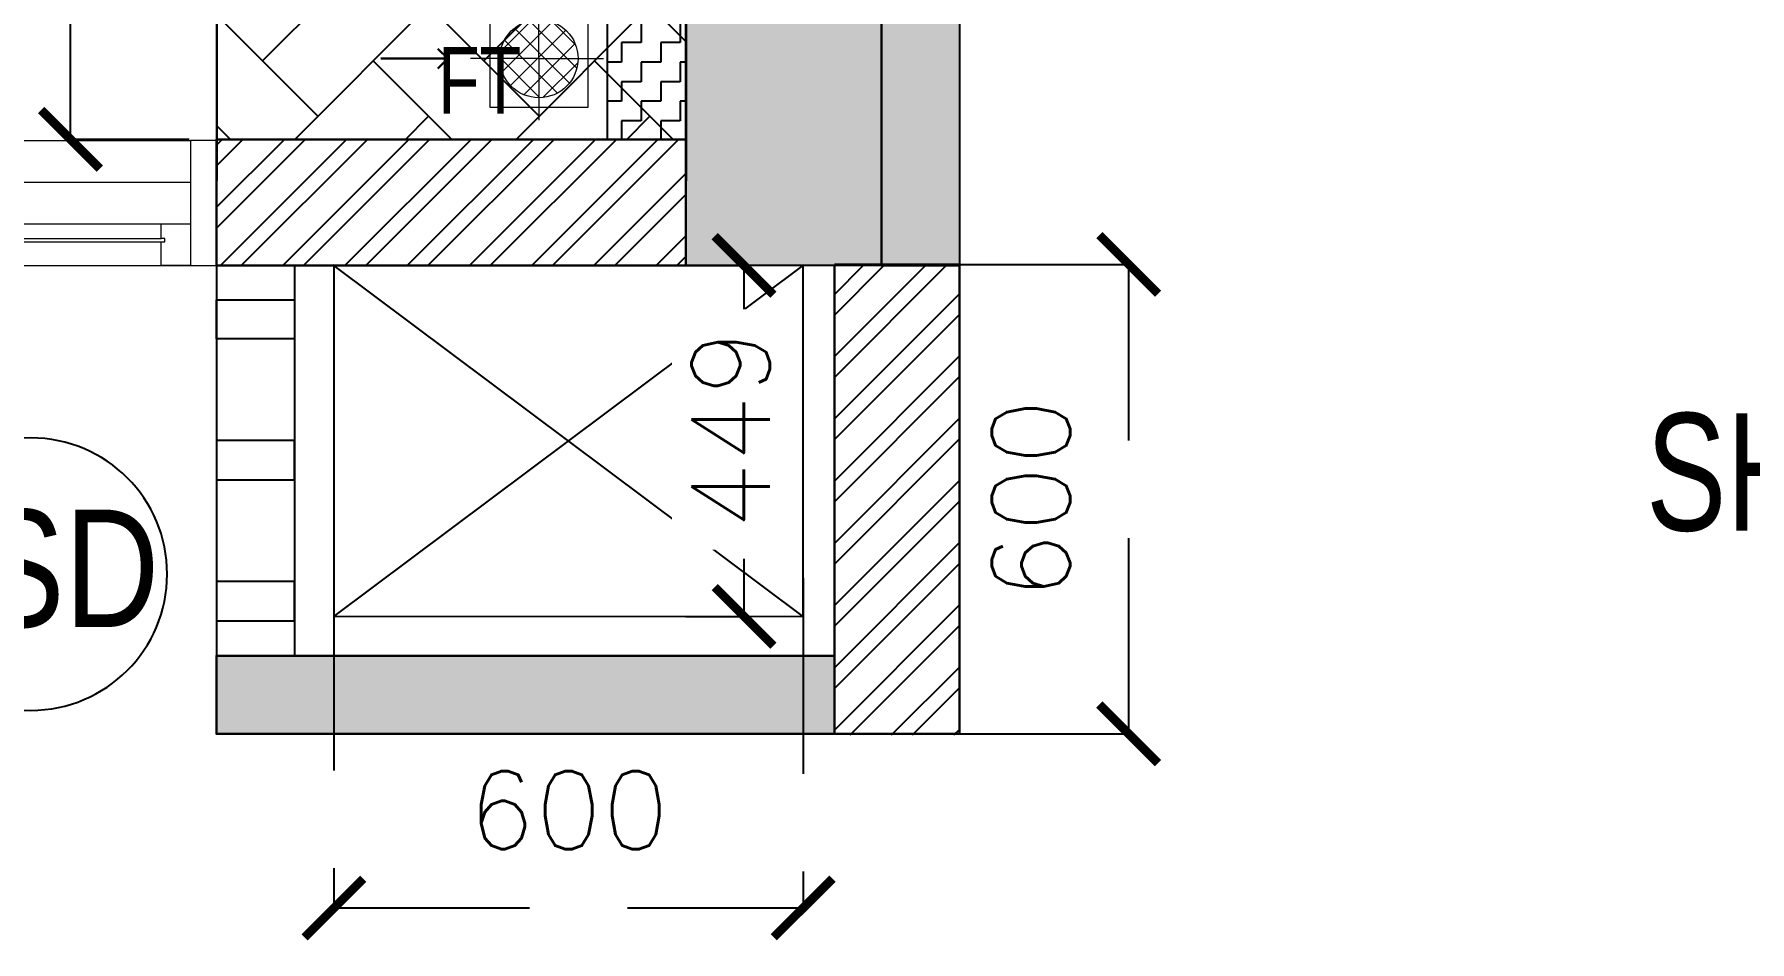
# Model space of a CAD drawing. Header units: millimetres. Extents: x 1180970 to 1231451, y -5737889 to -5695638.
# Drawn here: x 1195850 to 1198042, y -5720474 to -5719314 of the extents above; entities that cross this region are included whole.
import ezdxf
from ezdxf.enums import TextEntityAlignment as Align

# ---------------------------------------------------------------- set-up
doc = ezdxf.new("R2010")
doc.units = ezdxf.units.MM
doc.header["$LTSCALE"] = 1000
doc.header["$MEASUREMENT"] = 0
for name, pattern in [('3BHK-A$1$AUDIT_D_120904163729-0', [0]), ('AUDIT_D_120904163729-0', [0]), ('T8(T9 IS SIMILAR) - GROUND FLOOR - DIMENSION & TEXTING$0$HIDDEN', [0.375, 0.25, -0.125])]:
    doc.linetypes.add(name, pattern=pattern)
doc.layers.get('0').update_dxf_attribs({"linetype": 'AUDIT_D_120904163729-0'})
for name, color, linetype in [('3BHK-A$0$$0$A-SERVICES CUTOUT', 8, 'Continuous'), ('3BHK-A$0$LEDGE WALL', 5, 'Continuous'), ('3BHK-A$1$$1$A-Elev Feature-Chajja', 13, 'Continuous'), ('3BHK-A$1$$1$CUT-OUT', 49, 'Continuous'), ('3BHK-A$1$A-DECK SUNK 125', 8, 'Continuous'), ('3BHK-A$1$A-HATCH -160', 251, '3BHK-A$1$AUDIT_D_120904163729-0'), ('T8(T9 IS SIMILAR) - GROUND FLOOR - DIMENSION & TEXTING$0$A-DIMENSIONS', 2, 'T8(T9 IS SIMILAR) - GROUND FLOOR - DIMENSION & TEXTING$0$HIDDEN'), ('T8(T9 IS SIMILAR) - GROUND FLOOR - DIMENSION & TEXTING$0$a-window-no', 125, 'Continuous'), ('T8_REFUGE COLUMNS$0$A-RCC COLS', 3, 'Continuous'), ('T8_REFUGE COLUMNS$0$A-SHEAR WALL THICKENING', 3, 'Continuous')]:
    doc.layers.add(name, color=color, linetype=linetype)
for name, color, linetype, lineweight in [('3BHK-A$1$$0$Window', 4, 'Continuous', 20), ('3BHK-A$1$$1$A-WALL- 160', 6, 'Continuous', 30), ('3BHK-A$2$a-TOI-fixtures', 251, 'Continuous', 0), ('3BHK-A$2$A-WALL- 160', 6, 'Continuous', 30), ('T8 - GROUND FLOOR CORE$0$a-Text', 4, 'Continuous', 0), ('T8(T9 IS SIMILAR) - GROUND FLOOR - DIMENSION & TEXTING$0$R0-18-10-2014-T1-1st Podium Floor Plan$0$Text', 2, 'Continuous', 0), ('T8(T9 IS SIMILAR) - GROUND FLOOR$0$D&W', 8, 'Continuous', 25)]:
    doc.layers.add(name, color=color, linetype=linetype, lineweight=lineweight)
doc.layers.add('T8_REFUGE COLUMNS$0$COL-HATCH', color=7, linetype='Continuous', lineweight=25, true_color=0xa3a3a3)
doc.styles.add('3BHK-A$1$Romans 1', font='romans.shx', dxfattribs={"height": 100})
doc.styles.add('T8 - GROUND FLOOR CORE$0$ARIAL ARROW', font='swisscl.ttf')
doc.styles.add('T8(T9 IS SIMILAR) - GROUND FLOOR - DIMENSION & TEXTING$0$ARIAL ARROW', font='swisscl.ttf')
doc.styles.add('T8(T9 IS SIMILAR) - GROUND FLOOR - DIMENSION & TEXTING$0$LODHA STANDERD', font='sanss___.ttf')
doc.styles.add('T8(T9 IS SIMILAR) - GROUND FLOOR - DIMENSION & TEXTING$0$Romans 1', font='romans.shx', dxfattribs={"height": 100})
doc.dimstyles.new('3BHK-A$1$ALPINE S', dxfattribs={"dimscale": 0, "dimtxt": 100, "dimasz": 75, "dimexe": 0, "dimexo": 0, "dimgap": 75, "dimtad": 1, "dimdec": 0, "dimzin": 0, "dimdsep": 46, "dimtxsty": '3BHK-A$1$Romans 1', "dimblk": '3BHK-A$1$_ArchTick', "dimcen": 0.09, "dimclrd": 256, "dimclre": 256, "dimclrt": 7, "dimadec": 0, "dimazin": 0, "dimtfac": 1, "dimtdec": 0, "dimtofl": 0, "dimtmove": 1, "dimatfit": 0, "dimldrblk": '3BHK-A$1$_Open90', "dimfxl": 1, "dimtolj": 1, "dimtzin": 0, "dimarcsym": 0})
doc.dimstyles.new('T8(T9 IS SIMILAR) - GROUND FLOOR - DIMENSION & TEXTING$0$ALPINE S', dxfattribs={"dimscale": 0, "dimtxt": 100, "dimasz": 75, "dimexe": 0, "dimexo": 0, "dimgap": 75, "dimtad": 1, "dimdec": 0, "dimzin": 0, "dimdsep": 46, "dimtxsty": 'T8(T9 IS SIMILAR) - GROUND FLOOR - DIMENSION & TEXTING$0$Romans 1', "dimblk": 'T8(T9 IS SIMILAR) - GROUND FLOOR - DIMENSION & TEXTING$0$_ArchTick', "dimcen": 0.09, "dimclrd": 256, "dimclre": 256, "dimclrt": 7, "dimadec": 0, "dimazin": 0, "dimtfac": 1, "dimtdec": 0, "dimtofl": 0, "dimtmove": 1, "dimatfit": 0, "dimldrblk": 'T8(T9 IS SIMILAR) - GROUND FLOOR - DIMENSION & TEXTING$0$_Open90', "dimfxl": 1, "dimtolj": 1, "dimtzin": 0, "dimarcsym": 0})

# ---------------------------------------------------------------- blocks, each defined once
blk = doc.blocks.new('3BHK-A$1$$0$1500')
at = {"layer": '3BHK-A$1$$0$Window', "color": 1, "lineweight": 13}
for p, q in [((1150276.5, -5694418.8), (1148842.5, -5694418.8)), ((1149307.5, -5694418.8), (1148880, -5694418.8)), ((1149307.5, -5694472.1), (1148880, -5694472.1)), ((1149773.7, -5694472.1), (1149345, -5694472.1)), ((1149811.2, -5694472.1), (1150276.5, -5694472.1)), ((1149307.5, -5694525.5), (1148842.5, -5694525.5)), ((1149773.7, -5694525.5), (1149345, -5694525.5)), ((1150239, -5694525.5), (1149811.2, -5694525.5)), ((1149773.7, -5694578.8), (1148842.5, -5694578.8)), ((1150239, -5694578.8), (1149811.2, -5694578.8))]:
    blk.add_line(p, q, dxfattribs=at)
at = {"layer": '3BHK-A$1$$0$Window', "color": 5, "lineweight": 13}
for p, q in [((1149307.5, -5694449.1), (1148880, -5694449.1)), ((1149307.5, -5694453.6), (1148880, -5694453.6)), ((1149773.7, -5694490.7), (1149345, -5694490.7)), ((1149773.7, -5694506.9), (1149345, -5694506.9)), ((1150239, -5694544.1), (1149811.2, -5694544.1)), ((1150239, -5694560.2), (1149811.2, -5694560.2))]:
    blk.add_line(p, q, dxfattribs=at)
at = {"layer": '3BHK-A$1$$0$Window', "color": 4, "lineweight": 13}
for points in [[(1148842.5, -5694418.8), (1148809.5, -5694418.8), (1148809.5, -5694578.8), (1148842.5, -5694578.8)], [(1148880, -5694453.6), (1148880, -5694472.1), (1148842.5, -5694472.1), (1148842.5, -5694418.8), (1148880, -5694418.8), (1148880, -5694449.1), (1148875.5, -5694449.1), (1148875.5, -5694453.6)], [(1149307.5, -5694453.6), (1149307.5, -5694472.1), (1149345, -5694472.1), (1149345, -5694418.8), (1149307.5, -5694418.8), (1149307.5, -5694449.1), (1149312, -5694449.1), (1149312, -5694453.6)], [(1150309.5, -5694418.8), (1150276.5, -5694418.8), (1150276.5, -5694578.8), (1150309.5, -5694578.8)], [(1149345, -5694506.9), (1149345, -5694525.5), (1149307.5, -5694525.5), (1149307.5, -5694472.1), (1149345, -5694472.1), (1149345, -5694490.7), (1149340.5, -5694490.7), (1149340.5, -5694506.9)], [(1149773.7, -5694506.9), (1149773.7, -5694525.5), (1149811.2, -5694525.5), (1149811.2, -5694472.1), (1149773.7, -5694472.1), (1149773.7, -5694490.7), (1149778.2, -5694490.7), (1149778.2, -5694506.9)], [(1149811.2, -5694560.2), (1149811.2, -5694578.8), (1149773.7, -5694578.8), (1149773.7, -5694525.5), (1149811.2, -5694525.5), (1149811.2, -5694544.1), (1149806.7, -5694544.1), (1149806.7, -5694560.2)], [(1150239, -5694560.2), (1150239, -5694578.8), (1150276.5, -5694578.8), (1150276.5, -5694525.5), (1150239, -5694525.5), (1150239, -5694544.1), (1150243.5, -5694544.1), (1150243.5, -5694560.2)]]:
    blk.add_lwpolyline(points, close=True, dxfattribs=at)
blk = doc.blocks.new('3BHK-A$1$_ArchTick')
at = {"color": 0, "linetype": 'ByBlock', "const_width": 0.15}
blk.add_lwpolyline([(-0.5, -0.5), (0.5, 0.5)], dxfattribs=at)
blk = doc.blocks.new('3BHK-A$1$_Open90')
at = {"color": 0, "linetype": 'ByBlock', "lineweight": -2}
for p, q in [((0, 0), (-1, 0)), ((-0.5, 0.5), (0, 0)), ((0, 0), (-0.5, -0.5))]:
    blk.add_line(p, q, dxfattribs=at)
blk = doc.blocks.new('T8_REFUGE COLUMNS$0$A$C277F3394')
at = {"layer": 'T8_REFUGE COLUMNS$0$A-SHEAR WALL THICKENING', "linetype": 'ByBlock', "true_color": 0xa3a3a3}
h = blk.add_hatch(color=253, dxfattribs=at)
h.dxf.hatch_style = 1
h.paths.add_polyline_path([(-8060.3, -385.5), (-8160.2, -385.5), (-8160.2, 90.8), (-8060.3, 90.8)])
at = {"layer": 'T8_REFUGE COLUMNS$0$A-SHEAR WALL THICKENING', "linetype": 'ByBlock'}
blk.add_lwpolyline([(-8060.3, -385.5), (-8160.2, -385.5), (-8160.2, 90.8), (-8060.3, 90.8)], close=True, dxfattribs=at)
blk = doc.blocks.new('T8_REFUGE COLUMNS$0$A$C46A13422')
at = {"layer": 'T8_REFUGE COLUMNS$0$A-SHEAR WALL THICKENING', "linetype": 'ByBlock'}
blk.add_blockref('T8_REFUGE COLUMNS$0$A$C277F3394', (-5609.8, -7500), dxfattribs=at)
blk = doc.blocks.new('T8_REFUGE COLUMNS')
at = {"layer": 'T8_REFUGE COLUMNS$0$COL-HATCH', "linetype": 'ByBlock'}
h = blk.add_hatch(color=256, dxfattribs=at)
h.dxf.hatch_style = 1
h.paths.add_polyline_path([(1196682.1, -5715374.9), (1196932.1, -5715374.9), (1196932.1, -5719609.9), (1196682.1, -5719609.9)])
at = {"layer": 'T8_REFUGE COLUMNS$0$A-RCC COLS', "linetype": 'ByBlock'}
blk.add_lwpolyline([(1196682.1, -5715374.9), (1196932.1, -5715374.9), (1196932.1, -5719609.9), (1196682.1, -5719609.9)], close=True, dxfattribs=at)
blk.add_blockref('T8_REFUGE COLUMNS$0$A$C46A13422', (1210702.1, -5711724.9), dxfattribs=at)
blk = doc.blocks.new('T8 - GROUND FLOOR CORE')
at = {"layer": 'T8 - GROUND FLOOR CORE$0$a-Text', "linetype": 'ByBlock', "insert": (1198208.3, -5719950.7), "char_height": 150, "width": 3499.366, "attachment_point": 9, "style": 'T8 - GROUND FLOOR CORE$0$ARIAL ARROW'}
blk.add_mtext('SH5', dxfattribs=at)
blk = doc.blocks.new('T8(T9 IS SIMILAR) - GROUND FLOOR - DIMENSION & TEXTING$0$_ArchTick')
at = {"color": 0, "linetype": 'ByBlock', "const_width": 0.15}
blk.add_lwpolyline([(-0.5, -0.5), (0.5, 0.5)], dxfattribs=at)
blk = doc.blocks.new('*D532')
at = {"layer": 'T8(T9 IS SIMILAR) - GROUND FLOOR - DIMENSION & TEXTING$0$A-DIMENSIONS', "linetype": 'T8(T9 IS SIMILAR) - GROUND FLOOR - DIMENSION & TEXTING$0$HIDDEN', "lineweight": -2, "transparency": 16777216}
for p, q in [((1196046.5, -5715473.9), (1195895.8, -5715473.9)), ((1196047.4, -5719448.6), (1195895.8, -5719448.6))]:
    blk.add_line(p, q, dxfattribs=at)
at = {"layer": 'T8(T9 IS SIMILAR) - GROUND FLOOR - DIMENSION & TEXTING$0$A-DIMENSIONS', "lineweight": -2, "transparency": 16777216}
blk.add_line((1195895.8, -5719448.6), (1195895.8, -5715473.9), dxfattribs=at)
at = {"layer": 'T8(T9 IS SIMILAR) - GROUND FLOOR - DIMENSION & TEXTING$0$A-DIMENSIONS', "linetype": 'ByBlock', "lineweight": -2, "transparency": 16777216, "xscale": 75, "yscale": 75, "zscale": 75}
for p, rotation in [((1195895.8, -5715473.9), 90), ((1195895.8, -5719448.6), 270)]:
    blk.add_blockref('T8(T9 IS SIMILAR) - GROUND FLOOR - DIMENSION & TEXTING$0$_ArchTick', p, dxfattribs=dict(at, rotation=rotation))
at = {"layer": 'T8(T9 IS SIMILAR) - GROUND FLOOR - DIMENSION & TEXTING$0$A-DIMENSIONS', "color": 7, "linetype": 'ByBlock', "transparency": 16777216, "insert": (1195770.8, -5717461.2), "char_height": 100, "attachment_point": 5, "rotation": 90, "style": 'T8(T9 IS SIMILAR) - GROUND FLOOR - DIMENSION & TEXTING$0$Romans 1'}
blk.add_mtext('\\A1;3975', dxfattribs=at)
blk = doc.blocks.new('T8(T9 IS SIMILAR) - GROUND FLOOR - DIMENSION & TEXTING$0$_Open90')
at = {"color": 0, "linetype": 'ByBlock', "lineweight": -2}
for p, q in [((-0.5, 0.5), (0, 0)), ((0, 0), (-1, 0)), ((0, 0), (-0.5, -0.5))]:
    blk.add_line(p, q, dxfattribs=at)
blk = doc.blocks.new('*D416')
at = {"layer": 'T8(T9 IS SIMILAR) - GROUND FLOOR - DIMENSION & TEXTING$0$A-DIMENSIONS', "linetype": 'T8(T9 IS SIMILAR) - GROUND FLOOR - DIMENSION & TEXTING$0$HIDDEN', "lineweight": -2, "transparency": 16777216}
for p, q in [((1196083.3, -5719501.3), (1196083.3, -5719248.3)), ((1196683.1, -5719501.4), (1196683.1, -5719248.3))]:
    blk.add_line(p, q, dxfattribs=at)
at = {"layer": 'T8(T9 IS SIMILAR) - GROUND FLOOR - DIMENSION & TEXTING$0$A-DIMENSIONS', "lineweight": -2, "transparency": 16777216}
blk.add_line((1196683.1, -5719248.3), (1196083.3, -5719248.3), dxfattribs=at)
at = {"layer": 'T8(T9 IS SIMILAR) - GROUND FLOOR - DIMENSION & TEXTING$0$A-DIMENSIONS', "linetype": 'ByBlock', "lineweight": -2, "transparency": 16777216, "xscale": 75, "yscale": 75, "zscale": 75, "rotation": 180}
blk.add_blockref('T8(T9 IS SIMILAR) - GROUND FLOOR - DIMENSION & TEXTING$0$_ArchTick', (1196083.3, -5719248.3), dxfattribs=at)
at = {"layer": 'T8(T9 IS SIMILAR) - GROUND FLOOR - DIMENSION & TEXTING$0$A-DIMENSIONS', "linetype": 'ByBlock', "lineweight": -2, "transparency": 16777216, "xscale": 75, "yscale": 75, "zscale": 75}
blk.add_blockref('T8(T9 IS SIMILAR) - GROUND FLOOR - DIMENSION & TEXTING$0$_ArchTick', (1196683.1, -5719248.3), dxfattribs=at)
at = {"layer": 'T8(T9 IS SIMILAR) - GROUND FLOOR - DIMENSION & TEXTING$0$A-DIMENSIONS', "color": 7, "linetype": 'ByBlock', "transparency": 16777216, "insert": (1196383.2, -5719123.3), "char_height": 100, "attachment_point": 5, "style": 'T8(T9 IS SIMILAR) - GROUND FLOOR - DIMENSION & TEXTING$0$Romans 1'}
blk.add_mtext('\\A1;600', dxfattribs=at)
blk = doc.blocks.new('*D418')
at = {"layer": 'T8(T9 IS SIMILAR) - GROUND FLOOR - DIMENSION & TEXTING$0$A-DIMENSIONS', "linetype": 'T8(T9 IS SIMILAR) - GROUND FLOOR - DIMENSION & TEXTING$0$HIDDEN', "lineweight": -2, "transparency": 16777216}
for p, q in [((1196682.2, -5719609.7), (1196756.4, -5719609.7)), ((1196682.3, -5720058.3), (1196756.4, -5720058.3))]:
    blk.add_line(p, q, dxfattribs=at)
at = {"layer": 'T8(T9 IS SIMILAR) - GROUND FLOOR - DIMENSION & TEXTING$0$A-DIMENSIONS', "lineweight": -2, "transparency": 16777216}
blk.add_line((1196756.4, -5719609.7), (1196756.4, -5720058.3), dxfattribs=at)
at = {"layer": 'T8(T9 IS SIMILAR) - GROUND FLOOR - DIMENSION & TEXTING$0$A-DIMENSIONS', "linetype": 'ByBlock', "lineweight": -2, "transparency": 16777216, "xscale": 75, "yscale": 75, "zscale": 75}
for p, rotation in [((1196756.4, -5719609.7), 90), ((1196756.4, -5720058.3), 270)]:
    blk.add_blockref('T8(T9 IS SIMILAR) - GROUND FLOOR - DIMENSION & TEXTING$0$_ArchTick', p, dxfattribs=dict(at, rotation=rotation))
at = {"layer": 'T8(T9 IS SIMILAR) - GROUND FLOOR - DIMENSION & TEXTING$0$A-DIMENSIONS', "color": 7, "linetype": 'ByBlock', "transparency": 16777216, "insert": (1196739.5, -5719819.3), "char_height": 100, "attachment_point": 5, "rotation": 90, "style": 'T8(T9 IS SIMILAR) - GROUND FLOOR - DIMENSION & TEXTING$0$Romans 1', "bg_fill": 3, "box_fill_scale": 1.25, "bg_fill_color": 256, "bg_fill_true_color": 13158600, "bg_fill_transparency": 0}
blk.add_mtext('\\A1;449', dxfattribs=at)
blk = doc.blocks.new('*D419')
at = {"layer": 'T8(T9 IS SIMILAR) - GROUND FLOOR - DIMENSION & TEXTING$0$A-DIMENSIONS', "linetype": 'T8(T9 IS SIMILAR) - GROUND FLOOR - DIMENSION & TEXTING$0$HIDDEN', "lineweight": -2, "transparency": 16777216}
for p, q in [((1196232.4, -5720005.2), (1196232.4, -5720431)), ((1196832, -5720009.4), (1196832, -5720431))]:
    blk.add_line(p, q, dxfattribs=at)
at = {"layer": 'T8(T9 IS SIMILAR) - GROUND FLOOR - DIMENSION & TEXTING$0$A-DIMENSIONS', "lineweight": -2, "transparency": 16777216}
blk.add_line((1196232.4, -5720431), (1196832, -5720431), dxfattribs=at)
at = {"layer": 'T8(T9 IS SIMILAR) - GROUND FLOOR - DIMENSION & TEXTING$0$A-DIMENSIONS', "linetype": 'ByBlock', "lineweight": -2, "transparency": 16777216, "xscale": 75, "yscale": 75, "zscale": 75, "rotation": 180}
blk.add_blockref('T8(T9 IS SIMILAR) - GROUND FLOOR - DIMENSION & TEXTING$0$_ArchTick', (1196232.4, -5720431), dxfattribs=at)
at = {"layer": 'T8(T9 IS SIMILAR) - GROUND FLOOR - DIMENSION & TEXTING$0$A-DIMENSIONS', "linetype": 'ByBlock', "lineweight": -2, "transparency": 16777216, "xscale": 75, "yscale": 75, "zscale": 75}
blk.add_blockref('T8(T9 IS SIMILAR) - GROUND FLOOR - DIMENSION & TEXTING$0$_ArchTick', (1196832, -5720431), dxfattribs=at)
at = {"layer": 'T8(T9 IS SIMILAR) - GROUND FLOOR - DIMENSION & TEXTING$0$A-DIMENSIONS', "color": 7, "linetype": 'ByBlock', "transparency": 16777216, "insert": (1196532.2, -5720306), "char_height": 100, "attachment_point": 5, "style": 'T8(T9 IS SIMILAR) - GROUND FLOOR - DIMENSION & TEXTING$0$Romans 1', "bg_fill": 3, "box_fill_scale": 1.25, "bg_fill_color": 256, "bg_fill_true_color": 13158600, "bg_fill_transparency": 0}
blk.add_mtext('\\A1;600', dxfattribs=at)
blk = doc.blocks.new('*D420')
at = {"layer": 'T8(T9 IS SIMILAR) - GROUND FLOOR - DIMENSION & TEXTING$0$A-DIMENSIONS', "linetype": 'T8(T9 IS SIMILAR) - GROUND FLOOR - DIMENSION & TEXTING$0$HIDDEN', "lineweight": -2, "transparency": 16777216}
for p, q in [((1197032, -5719608.5), (1197248.1, -5719608.5)), ((1197032, -5720208.5), (1197248.1, -5720208.5))]:
    blk.add_line(p, q, dxfattribs=at)
at = {"layer": 'T8(T9 IS SIMILAR) - GROUND FLOOR - DIMENSION & TEXTING$0$A-DIMENSIONS', "lineweight": -2, "transparency": 16777216}
blk.add_line((1197248.1, -5720208.5), (1197248.1, -5719608.5), dxfattribs=at)
at = {"layer": 'T8(T9 IS SIMILAR) - GROUND FLOOR - DIMENSION & TEXTING$0$A-DIMENSIONS', "linetype": 'ByBlock', "lineweight": -2, "transparency": 16777216, "xscale": 75, "yscale": 75, "zscale": 75}
for p, rotation in [((1197248.1, -5719608.5), 90), ((1197248.1, -5720208.5), 270)]:
    blk.add_blockref('T8(T9 IS SIMILAR) - GROUND FLOOR - DIMENSION & TEXTING$0$_ArchTick', p, dxfattribs=dict(at, rotation=rotation))
at = {"layer": 'T8(T9 IS SIMILAR) - GROUND FLOOR - DIMENSION & TEXTING$0$A-DIMENSIONS', "color": 7, "linetype": 'ByBlock', "transparency": 16777216, "insert": (1197123.1, -5719908.5), "char_height": 100, "attachment_point": 5, "rotation": 90, "style": 'T8(T9 IS SIMILAR) - GROUND FLOOR - DIMENSION & TEXTING$0$Romans 1'}
blk.add_mtext('\\A1;600', dxfattribs=at)
blk = doc.blocks.new('T8(T9 IS SIMILAR) - GROUND FLOOR - DIMENSION & TEXTING$0$WINDOW TAG')
at = {"layer": 'T8(T9 IS SIMILAR) - GROUND FLOOR - DIMENSION & TEXTING$0$a-window-no'}
blk.add_circle((0, 0), 174.1, dxfattribs=at)
at = {"layer": 'T8(T9 IS SIMILAR) - GROUND FLOOR - DIMENSION & TEXTING$0$a-window-no', "style": 'T8(T9 IS SIMILAR) - GROUND FLOOR - DIMENSION & TEXTING$0$LODHA STANDERD'}
blk.add_attdef('WINDOW', text='', height=150, dxfattribs=at).set_placement((11.3, 2.8), align=Align.MIDDLE_CENTER)
blk = doc.blocks.new('3BHK-A$1$A$C1DA736AB')
at = {"layer": '3BHK-A$2$a-TOI-fixtures', "linetype": 'ByBlock'}
for points in [[(117, 0.4, 0), (202.3, 0.4, 0)], [(81.7, -82.8, 0), (158.2, -159.9, 0)], [(0.4, -117, 0), (0.4, -202.3, 0)]]:
    blk.add_leader(points, dimstyle='3BHK-A$1$ALPINE S', override={"dimscale": 1, "dimasz": 25, "dimtad": 0, "dimfxl": 5, "dimtfill": 1, "dimarcsym": 1}, dxfattribs=at)
blk = doc.blocks.new('3BHK-A$1$Type-A-First Floor Plan-bottom-up$0$FLOOR TRAP-flat-6')
at = {"layer": '3BHK-A$2$a-TOI-fixtures'}
h = blk.add_hatch(dxfattribs=at)
h.set_pattern_fill('ACET-2D-_USER', color=256, scale=20, angle=45, style=0, double=1, pattern_type=0)
h.set_pattern_definition([(45, (-789896.981, 5385770.066), (-14.142135624, 14.142135624), []), (135, (-789896.981, 5385770.066), (-14.142135624, -14.142135624), [])])
edge = h.paths.add_edge_path()
edge.add_arc((150, 150), 50, 0, 360)
for q in [(150, 228.6), (67.6, 150), (237.4, 150), (150, 63.6)]:
    blk.add_line((150, 150), q, dxfattribs=at)
blk.add_lwpolyline([(87.5, 212.5), (212.5, 212.5), (212.5, 87.5), (87.5, 87.5)], close=True, dxfattribs=at)
blk.add_circle((150, 150), 50, dxfattribs=at)
at = {"layer": '3BHK-A$2$A-WALL- 160', "linetype": 'ByBlock'}
blk.add_blockref('3BHK-A$1$A$C1DA736AB', (149.6, 149.6, 0), dxfattribs=at)
blk = doc.blocks.new('3BHK-A')
at = {"layer": '3BHK-A$0$LEDGE WALL', "linetype": 'ByBlock'}
h = blk.add_hatch(dxfattribs=at)
h.set_pattern_fill('ZIGZAG', color=8, scale=200, angle=180)
h.set_pattern_definition([(180, (1e-08, 0), (-25, -25), [25, -25]), (270, (-25, 0), (25, -25), [25, -25])])
h.paths.add_polyline_path([(1196582.1, -5718598.7), (1196682.3, -5718598.7), (1196682.3, -5719448.8), (1196582.1, -5719448.8)])
at = {"layer": '3BHK-A$1$A-DECK SUNK 125'}
h = blk.add_hatch(dxfattribs=at)
h.set_pattern_fill('AR-HBONE', color=256, scale=25)
h.set_pattern_definition([(45, (-0.65, 1286.84), (1e-14, 141.4213562), [300, -100]), (135, (70.06, 1357.55), (1e-14, 141.4213562), [300, -100])])
h.paths.add_polyline_path([(1196082.2, -5717635.9), (1196082.2, -5719448.6), (1196682.2, -5719448.7), (1196682.2, -5717635.9)])
at = {"layer": '3BHK-A$1$A-HATCH -160', "linetype": 'ByBlock'}
h = blk.add_hatch(dxfattribs=at)
h.set_pattern_fill('ZIGZAG', color=256, scale=250)
h.set_pattern_definition([(9e-15, (1e-08, 0), (31.25, 31.25), [31.25, -31.25]), (90, (31.25, 0), (-31.25, 31.25), [31.25, -31.25])])
h.paths.add_polyline_path([(1185182.8, -5714749.5), (1186532.7, -5714749.5), (1186532.7, -5714149.5), (1186632.7, -5714149.5), (1186632.7, -5714749.5), (1188712.7, -5714749.5), (1188712.7, -5714049.5), (1189032.5, -5714049.5), (1189032.5, -5714149.5), (1188812.7, -5714149.5), (1188812.7, -5715449.5), (1189032.5, -5715449.5), (1189032.5, -5715549.5), (1188712.7, -5715549.5), (1188712.7, -5714849.5), (1186632.7, -5714849.5), (1186632.7, -5715664.5), (1186532.7, -5715664.5), (1186532.7, -5714849.5), (1185182.8, -5714849.5)])
h.paths.add_polyline_path([(1185182.8, -5713249.5), (1185782.7, -5713249.5), (1185782.7, -5713149.5), (1185182.8, -5713149.5)])
h.paths.add_polyline_path([(1186532.7, -5710699.5), (1186632.7, -5710699.5), (1186632.7, -5713249.5), (1186532.7, -5713249.5)])
h.paths.add_polyline_path([(1186532.7, -5717399.5), (1186632.7, -5717399.5), (1186632.7, -5716414.5), (1186532.7, -5716414.5)])
h.paths.add_polyline_path([(1194902.2, -5715375), (1194082.3, -5715375), (1194082.3, -5715475), (1194902.2, -5715475)])
h.paths.add_polyline_path([(1195782.2, -5715375), (1196682.2, -5715375), (1196682.2, -5715475), (1195782.2, -5715475)])
h.paths.add_polyline_path([(1194132.5, -5714149.9), (1196532.4, -5714149.9), (1196532.4, -5714049.9), (1194132.5, -5714049.9)])
h.paths.add_polyline_path([(1197432.4, -5711800.2), (1197532.4, -5711800.2), (1197532.4, -5714149.9), (1197432.4, -5714149.9)])
h.paths.add_polyline_path([(1198282.4, -5714149.9), (1198958.7, -5714149.9), (1198958.7, -5714049.9), (1198282.4, -5714049.9)])
h.paths.add_polyline_path([(1196871.9, -5720208.6), (1196082.2, -5720209.7), (1196082.3, -5720109.7), (1196082.2, -5720109.7), (1196182.2, -5720109.7), (1196871.9, -5720108.6)])
h.paths.add_polyline_path([(1193397.2, -5709939.9), (1193882.3, -5709939.6), (1193882.3, -5710040.1), (1193397.3, -5710040.1)])
h.paths.add_polyline_path([(1186632.7, -5708554.7), (1187192.3, -5708554.8), (1187192.3, -5708654.7), (1186632.7, -5708654.7)])
h.paths.add_polyline_path([(1194182.3, -5715724), (1194082.3, -5715724), (1194082.3, -5715474), (1194182.3, -5715474)])
h = blk.add_hatch(dxfattribs=at)
h.set_pattern_fill('ANSI32', color=256, scale=150, angle=-90)
h.set_pattern_definition([(45, (1184211.52, -5724246.763), (-39.77476, 39.77476), []), (45, (1184238.037, -5724246.763), (-39.77476, 39.77476), [])])
h.paths.add_polyline_path([(1196682.2, -5719448.7), (1196082.3, -5719448.7), (1196082.3, -5719609.9), (1196682.2, -5719609.9)])
h = blk.add_hatch(dxfattribs=at)
h.set_pattern_fill('ANSI32', color=256, scale=150)
h.set_pattern_definition([(45, (99.04, 1285.594), (-39.77475644, 39.77475644), []), (45, (125.557, 1285.594), (-39.77475644, 39.77475644), [])])
h.paths.add_polyline_path([(1196871.9, -5719609.9), (1197031.9, -5719609.9), (1197031.9, -5720209.9), (1196871.9, -5720209.9)])
at = {"layer": '3BHK-A$0$$0$A-SERVICES CUTOUT', "ltscale": 5, "elevation": 0}
blk.add_lwpolyline([(1196082.2, -5717635.9), (1196082.2, -5719448.6), (1196682.2, -5719448.7), (1196682.2, -5717635.9)], close=True, dxfattribs=at)
at = {"layer": '3BHK-A$0$LEDGE WALL', "elevation": 0}
blk.add_lwpolyline([(1196582.1, -5718598.7), (1196682.3, -5718598.7), (1196682.3, -5719448.8), (1196582.1, -5719448.8)], close=True, dxfattribs=at)
at = {"layer": '3BHK-A$1$$1$A-Elev Feature-Chajja', "color": 4, "elevation": 0}
for points in [[(1196082.2, -5719703.5), (1196082.2, -5719653.5), (1196182.2, -5719653.5), (1196182.2, -5719703.5)], [(1196082.2, -5719833.6), (1196082.2, -5719883.6), (1196182.2, -5719883.6), (1196182.2, -5719833.6)], [(1196082.2, -5720013.8), (1196082.2, -5720063.8), (1196182.2, -5720063.8), (1196182.2, -5720013.8)]]:
    blk.add_lwpolyline(points, close=True, dxfattribs=at)
at = {"layer": '3BHK-A$1$$1$A-WALL- 160', "linetype": 'ByBlock'}
for p, q in [((1196871.9, -5720208.6), (1196871.9, -5719608.6)), ((1196871.9, -5719608.6), (1197031.9, -5719608.6)), ((1197031.9, -5719608.6), (1197031.9, -5720208.6)), ((1197031.9, -5720208.6), (1196082.2, -5720208.6, 0))]:
    blk.add_line(p, q, dxfattribs=at)
at = {"layer": '3BHK-A$1$$1$A-WALL- 160', "linetype": 'ByBlock', "elevation": 0}
for points in [[(1196682.2, -5719448.7), (1196082.3, -5719448.7), (1196082.3, -5719609.9), (1196682.2, -5719609.9)], [(1196871.9, -5720108.6), (1196082.2, -5720108.6), (1196082.2, -5720208.6), (1196871.9, -5720208.6)]]:
    blk.add_lwpolyline(points, close=True, dxfattribs=at)
at = {"layer": '3BHK-A$1$$1$CUT-OUT'}
for p, q in [((1196082.2, -5719608.6, 0), (1196082.2, -5720108.6, 0)), ((1196182.2, -5719608.6, 0), (1196182.2, -5720108.6, 0)), ((1196232.2, -5720058.6, 0), (1196831.9, -5719609.9, 0)), ((1196831.9, -5720058.6, 0), (1196232.2, -5719609.9, 0))]:
    blk.add_line(p, q, dxfattribs=at)
at = {"layer": '3BHK-A$1$$1$CUT-OUT', "elevation": 0}
blk.add_lwpolyline([(1196232.2, -5720058), (1196831.9, -5720058.6), (1196831.9, -5719609.9), (1196232.2, -5719609.2)], close=True, dxfattribs=at)
at = {"layer": '3BHK-A$1$$1$A-WALL- 160', "linetype": 'ByBlock', "rotation": 180}
blk.add_blockref('3BHK-A$1$$0$1500', (2344891.7, -11414028.7, -0.5), dxfattribs=at)
at = {"layer": '3BHK-A$2$a-TOI-fixtures', "extrusion": (0, 0, -1), "xscale": -0.9999999999999998, "zscale": -0.9999999999999998, "rotation": 179.9999999999999}
blk.add_blockref('3BHK-A$1$Type-A-First Floor Plan-bottom-up$0$FLOOR TRAP-flat-6', (-1196644.4, -5719195.4, 0), dxfattribs=at)
blk = doc.blocks.new('T8(T9 IS SIMILAR) - GROUND FLOOR')
at = {"layer": 'T8(T9 IS SIMILAR) - GROUND FLOOR$0$D&W', "linetype": 'ByBlock'}
for name in ['T8_REFUGE COLUMNS', 'T8 - GROUND FLOOR CORE', '3BHK-A']:
    blk.add_blockref(name, (0, 0), dxfattribs=at)
blk = doc.blocks.new('T8(T9 IS SIMILAR) - GROUND FLOOR - DIMENSION & TEXTING')
at = {"layer": 'T8(T9 IS SIMILAR) - GROUND FLOOR - DIMENSION & TEXTING$0$a-window-no'}
ref = blk.add_blockref('T8(T9 IS SIMILAR) - GROUND FLOOR - DIMENSION & TEXTING$0$WINDOW TAG', (1195845.2, -5720004.3), dxfattribs=dict(at, xscale=-1))
ref.add_attrib('WINDOW', 'KSD', dxfattribs={"height": 150, "style": 'T8(T9 IS SIMILAR) - GROUND FLOOR - DIMENSION & TEXTING$0$LODHA STANDERD', "width": 0.8}).set_placement((1195836.9, -5719996.8), align=Align.MIDDLE_CENTER)
at = {"layer": 'T8(T9 IS SIMILAR) - GROUND FLOOR - DIMENSION & TEXTING$0$R0-18-10-2014-T1-1st Podium Floor Plan$0$Text', "linetype": 'ByBlock', "style": 'T8(T9 IS SIMILAR) - GROUND FLOOR - DIMENSION & TEXTING$0$ARIAL ARROW'}
blk.add_text('FT', height=85, dxfattribs=at).set_placement((1196365.3, -5719415.7, 0))
at = {"layer": 'T8(T9 IS SIMILAR) - GROUND FLOOR - DIMENSION & TEXTING$0$A-DIMENSIONS', "linetype": 'ByBlock'}
for base, p1, p2, angle, picture, middle in [((1195895.8, -5715473.9), (1196047.4, -5719448.6), (1196046.5, -5715473.9), 270, '*D532', (1195770.8, -5717461.2)), ((1196083.3, -5719248.3, 0), (1196683.1, -5719501.4, 0), (1196083.3, -5719501.3, 0.5), 180, '*D416', (1196383.2, -5719123.3, 0)), ((1197248.1, -5719608.5, 0), (1197032, -5720208.5, 0), (1197032, -5719608.5, 0), 90, '*D420', (1197123.1, -5719908.5, 0))]:
    dim = blk.add_linear_dim(base=base, p1=p1, p2=p2, angle=angle, dimstyle='T8(T9 IS SIMILAR) - GROUND FLOOR - DIMENSION & TEXTING$0$ALPINE S', override={"dimscale": 1, "dimfxl": 5, "dimarcsym": 1}, dxfattribs=at)
    dim.commit()
    dim.dimension.update_dxf_attribs({"geometry": picture, "text_midpoint": middle})
dim = blk.add_linear_dim(base=(1196756.4, -5720058.3, 0), p1=(1196682.2, -5719609.7, 0), p2=(1196682.3, -5720058.3, 0), angle=90, dimstyle='T8(T9 IS SIMILAR) - GROUND FLOOR - DIMENSION & TEXTING$0$ALPINE S', override={"dimscale": 1, "dimfxl": 5, "dimtfill": 1, "dimarcsym": 1}, dxfattribs=at)
dim.commit()
dim.dimension.update_dxf_attribs({"geometry": '*D418', "text_midpoint": (1196864.5, -5719819.3, 0), "dimtype": 128})
dim = blk.add_linear_dim(base=(1196832, -5720431, 0), p1=(1196232.4, -5720005.2, 0), p2=(1196832, -5720009.4, 0), dimstyle='T8(T9 IS SIMILAR) - GROUND FLOOR - DIMENSION & TEXTING$0$ALPINE S', override={"dimscale": 1, "dimfxl": 5, "dimtfill": 1, "dimarcsym": 1}, dxfattribs=at)
dim.commit()
dim.dimension.update_dxf_attribs({"geometry": '*D419', "text_midpoint": (1196532.2, -5720306, 0)})

msp = doc.modelspace()

# ---------------------------------------------------------------- block references
at = {"linetype": 'ByBlock'}
msp.add_blockref('T8(T9 IS SIMILAR) - GROUND FLOOR', (0, 0), dxfattribs=at)

# ---------------------------------------------------------------- next in the draw order: block references
msp.add_blockref('T8(T9 IS SIMILAR) - GROUND FLOOR - DIMENSION & TEXTING', (0, 0), dxfattribs=at)

doc.saveas('drawing.dxf')
